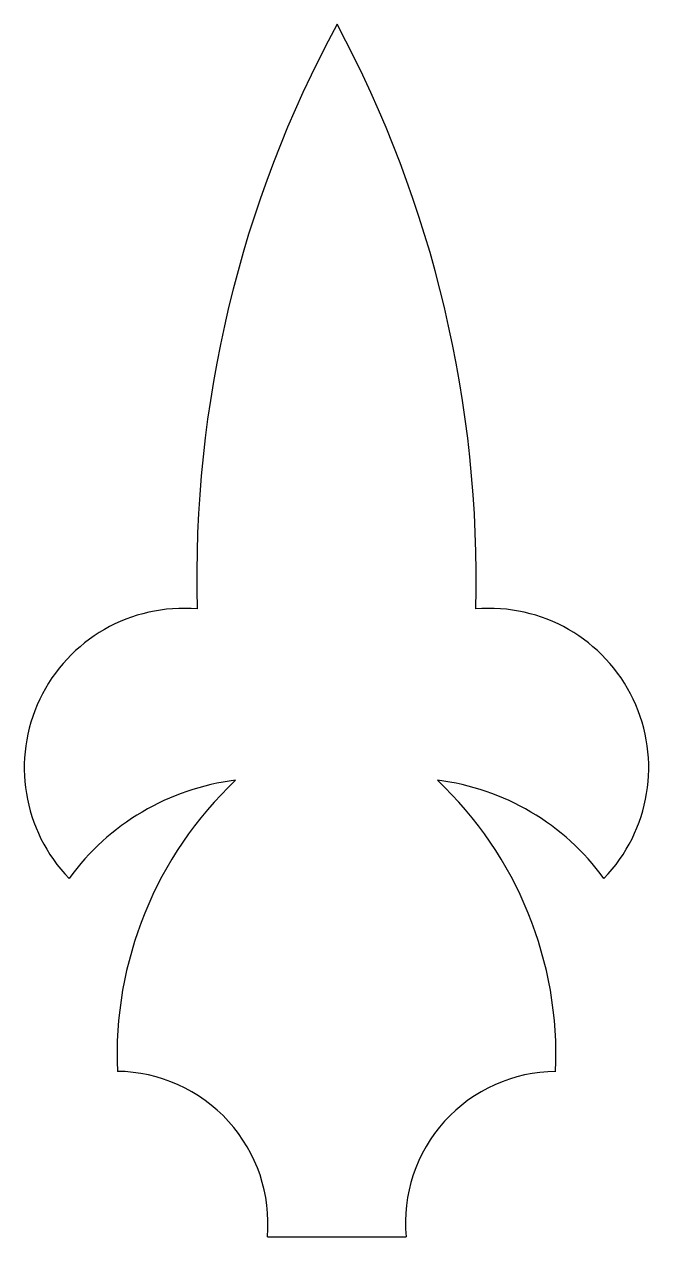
# Model space of a CAD drawing. Extents: x 0.33 to 2.57, y 0.03 to 4.38.
import ezdxf

# ---------------------------------------------------------------- set-up
doc = ezdxf.new("R2010")
doc.units = 0
doc.layers.get('0').update_dxf_attribs({"linetype": 'CONTINUOUS'})

msp = doc.modelspace()

# ---------------------------------------------------------------- linework, layer by layer
at = {"linetype": 'BYBLOCK'}
msp.add_line((1.2041, 0.0305), (1.7009, 0.0305), dxfattribs=at)
for centre, radius, start, end in [((5.1141, 2.397), 4.1632, 151.5523, 181.5748), ((-2.2651, 2.3915), 4.2171, 358.5198, 28.1359), ((0.9041, 1.7131), 0.5716, 85.1409, 224.0148), ((1.999, 1.7131), 0.5716, 315.9852, 94.8591), ((1.1957, 0.8068), 0.8677, 97.0099, 144.0713), ((2.0239, 0.6809), 1.359, 133.4217, 182.4121), ((1.7074, 0.8068), 0.8677, 35.9287, 82.9901), ((0.8792, 0.6809), 1.359, 357.5879, 46.5783), ((0.6598, 0.0775), 0.5463, 355.0659, 89.3369), ((2.2419, 0.0805), 0.5432, 90.5111, 185.2842)]:
    msp.add_arc(centre, radius, start, end, dxfattribs=at)

doc.saveas('drawing.dxf')
